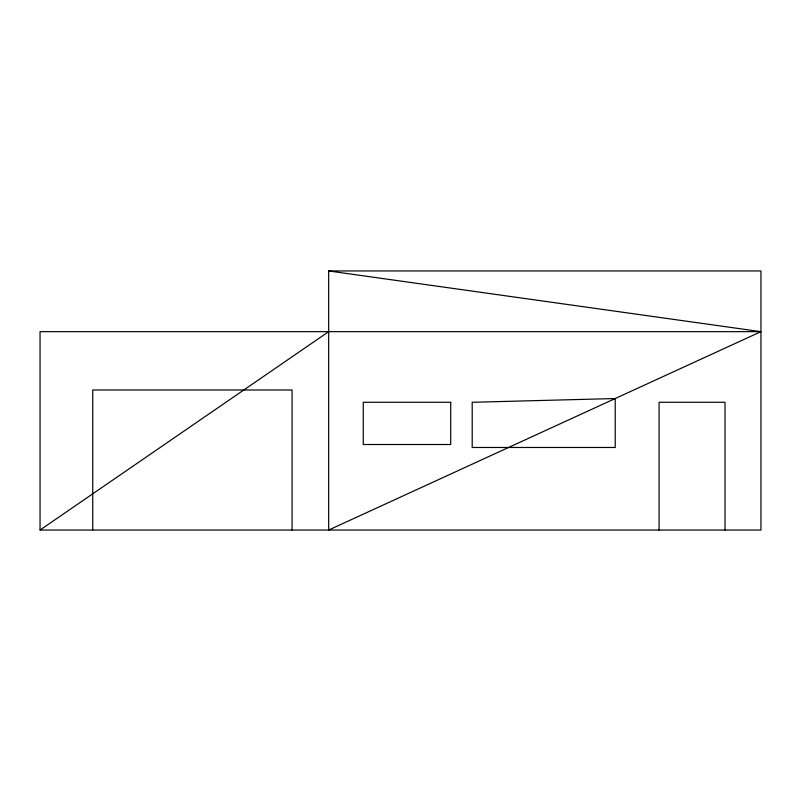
<?xml version="1.0" encoding="UTF-8"?>
<svg xmlns="http://www.w3.org/2000/svg" width="801" height="801" viewBox="0 0 801 801"><rect width="100%" height="100%" fill="white"/><g stroke="black" fill="none" stroke-linecap="round" stroke-linejoin="round"><path stroke-width="1.2" d="M40.05 530.042L760.95 530.042L760.95 270.958L328.68 270.958L328.68 530.042L760.95 331.654L40.05 331.654L40.05 530.042L328.68 331.654M328.68 270.958L760.95 331.654M725.025 530.042L725.025 402.282L659.073 402.282L659.073 530.042M292.075 530.042L292.075 389.987L92.746 389.987L92.746 530.042M615.218 398.538L472.2 402.282L472.2 447.479L615.218 447.479L615.218 398.538M450.713 402.282L363.264 402.282L363.264 444.515L450.713 444.515L450.713 402.282"/></g></svg>
